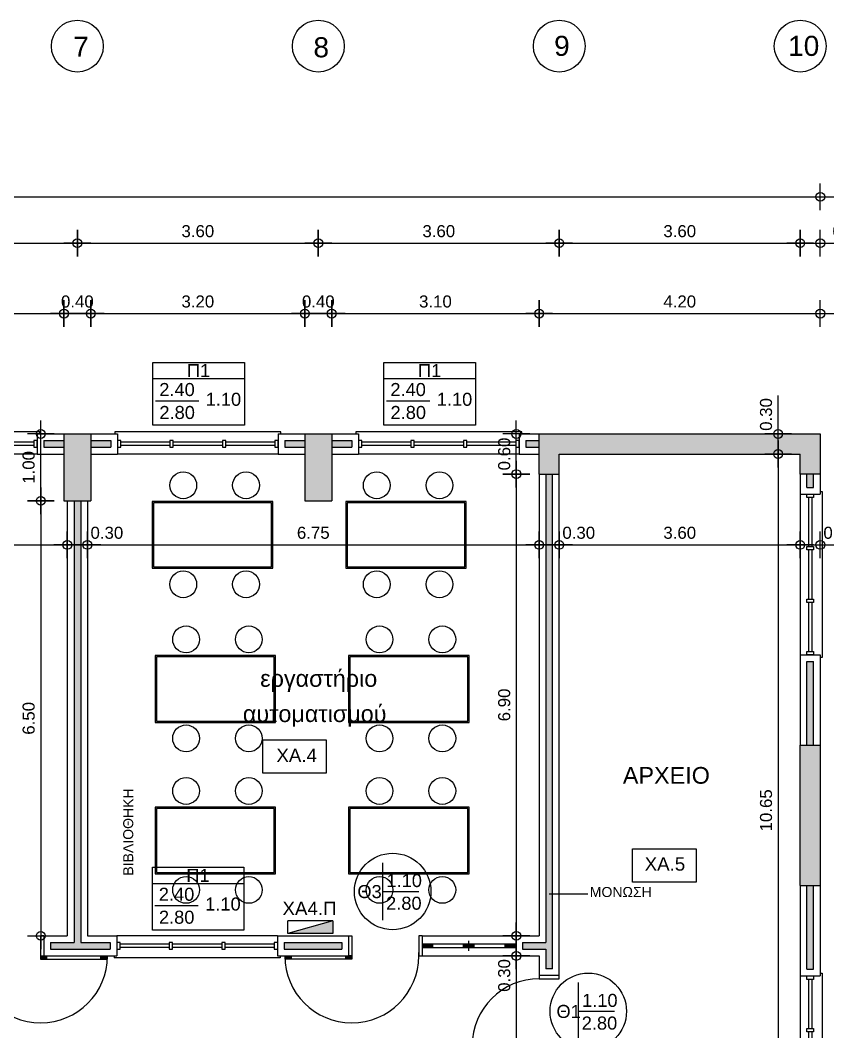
# Model space of a CAD drawing. Header units: metres. Extents: x -11 to 85, y -301 to 135.
# Drawn here: x 35.82 to 47.89, y -107.54 to -92.43 of the extents above; entities that cross this region are included whole.
import ezdxf

# ---------------------------------------------------------------- set-up
doc = ezdxf.new("R2010")
doc.units = ezdxf.units.M
doc.header["$LTSCALE"] = 0.036
doc.header["$PDMODE"] = 2
for name, color, linetype in [('arxitek aorofos', 252, 'Continuous'), ('DIMBLK', 252, 'Continuous'), ('electext', 20, 'Continuous'), ('HLEK-SYMBOL', 3, 'Continuous'), ('HLEK_FL001_SYMBOLS', 230, 'Continuous'), ('Parathira', 252, 'Continuous')]:
    doc.layers.add(name, color=color, linetype=linetype)
doc.styles.add('COMU-N', font='arial.ttf')
doc.styles.get("Standard").update_dxf_attribs({"font": 'arial.ttf'})
doc.styles.add('W4MS2', font='W4MS2.shx')
doc.dimstyles.new('CADWDOT', dxfattribs={"dimscale": 0.1, "dimtxt": 1.8, "dimasz": 0.08, "dimexe": 2, "dimexo": 0, "dimgap": 0.09, "dimtad": 0, "dimrnd": 0.001, "dimzin": 0, "dimdsep": 46, "dimtxsty": 'Standard', "dimblk1": 'ARTDIM', "dimblk2": 'ARTDIM', "dimsah": 1, "dimcen": 0.09, "dimdle": 0.05, "dimse1": 1, "dimse2": 1, "dimadec": 0, "dimazin": 0, "dimtfac": 1, "dimtmove": 0, "dimatfit": 3, "dimldrblk": 'ARTDIM', "dimfxl": 2, "dimtvp": 0.9999, "dimtolj": 1, "dimtzin": 0, "dimarcsym": 0})

# ---------------------------------------------------------------- blocks, each defined once
blk = doc.blocks.new('A$C52D13D70')
at = {"layer": 'Parathira'}
for p, q in [((-0.33, 0.04), (-0.33, -2.44)), ((-0.3, 0.04), (-0.33, 0.04)), ((-0.1, 0), (-0.2, 0)), ((-0.2, 0), (-0.2, -0.05)), ((-0.1, -0.05), (-0.1, 0)), ((0, 0), (0, -2.4)), ((-0.2, -0.05), (-0.1, -0.05)), ((-0.175, -0.05), (-0.175, -0.783)), ((-0.125, -0.05), (-0.125, -0.783)), ((-0.1, -0.783), (-0.2, -0.783)), ((-0.2, -0.783), (-0.2, -0.833)), ((-0.2, -0.833), (-0.1, -0.833)), ((-0.175, -0.833), (-0.175, -1.567)), ((-0.125, -0.833), (-0.125, -1.567)), ((-0.1, -0.833), (-0.1, -0.783)), ((-0.1, -1.567), (-0.2, -1.567)), ((-0.2, -1.567), (-0.2, -1.617)), ((-0.2, -1.617), (-0.1, -1.617)), ((-0.175, -1.617), (-0.175, -2.35)), ((-0.125, -1.617), (-0.125, -2.35)), ((-0.1, -1.617), (-0.1, -1.567)), ((-0.1, -2.35), (-0.2, -2.35)), ((-0.2, -2.35), (-0.2, -2.4)), ((-0.2, -2.4), (-0.1, -2.4)), ((-0.1, -2.4), (-0.1, -2.35)), ((-0.33, -2.44), (-0.3, -2.44))]:
    blk.add_line(p, q, dxfattribs=at)
blk = doc.blocks.new('A$C14EC32DB')
for p, q in [((0.3, 2.44), (0.33, 2.44)), ((0.33, 2.44), (0.33, -0.04)), ((0, 2.4), (0, 0)), ((0.1, 2.4), (0.1, 2.35)), ((0.1, 2.35), (0.2, 2.35)), ((0.125, 2.35), (0.125, 1.617)), ((0.175, 2.35), (0.175, 1.617)), ((0.2, 2.35), (0.2, 2.4)), ((0.1, 1.617), (0.1, 1.567)), ((0.2, 1.617), (0.1, 1.617)), ((0.1, 1.567), (0.2, 1.567)), ((0.125, 1.567), (0.125, 0.833)), ((0.175, 1.567), (0.175, 0.833)), ((0.2, 1.567), (0.2, 1.617)), ((0.1, 0.833), (0.1, 0.783)), ((0.2, 0.833), (0.1, 0.833)), ((0.1, 0.783), (0.2, 0.783)), ((0.125, 0.783), (0.125, 0.05)), ((0.175, 0.783), (0.175, 0.05)), ((0.2, 0.783), (0.2, 0.833)), ((0.1, 0.05), (0.1, 0)), ((0.2, 0.05), (0.1, 0.05)), ((0.2, 0), (0.2, 0.05)), ((0.3, -0.04), (0.33, -0.04))]:
    blk.add_line(p, q)
blk = doc.blocks.new('ARTDIM')
at = {"layer": 'DIMBLK'}
for p, q in [((0, -24.9975), (0, 24.9975)), ((-24.9975, 0), (24.9975, 0))]:
    blk.add_line(p, q, dxfattribs=at)
blk.add_circle((0, 0), 8.25, dxfattribs=at)
blk = doc.blocks.new('*D981')
at = {"layer": 'arxitek aorofos', "color": 0, "lineweight": -2}
blk.add_line((33.082, -95.757), (36.666, -95.757), dxfattribs=at)
at = {"layer": 'Defpoints', "color": 0, "transparency": 16777216}
for p in [(33.074, -92.48), (36.674, -92.48), (36.674, -95.757)]:
    blk.add_point(p, dxfattribs=at)
at = {"layer": 'arxitek aorofos', "color": 0, "lineweight": -2, "xscale": 0.008, "yscale": 0.008, "zscale": 0.008, "rotation": 180}
blk.add_blockref('ARTDIM', (33.074, -95.757), dxfattribs=at)
at = {"layer": 'arxitek aorofos', "color": 0, "lineweight": -2, "xscale": 0.008, "yscale": 0.008, "zscale": 0.008}
blk.add_blockref('ARTDIM', (36.674, -95.757), dxfattribs=at)
at = {"layer": 'arxitek aorofos', "color": 0, "insert": (34.874, -95.578), "char_height": 0.18, "attachment_point": 5}
blk.add_mtext('\\A1;3.60', dxfattribs=at)
blk = doc.blocks.new('*D982')
at = {"layer": 'arxitek aorofos', "color": 0, "lineweight": -2}
blk.add_line((36.682, -95.757), (40.266, -95.757), dxfattribs=at)
at = {"layer": 'Defpoints', "color": 0, "transparency": 16777216}
for p in [(36.674, -92.48), (40.274, -92.48), (40.274, -95.757)]:
    blk.add_point(p, dxfattribs=at)
at = {"layer": 'arxitek aorofos', "color": 0, "lineweight": -2, "xscale": 0.008, "yscale": 0.008, "zscale": 0.008, "rotation": 180}
blk.add_blockref('ARTDIM', (36.674, -95.757), dxfattribs=at)
at = {"layer": 'arxitek aorofos', "color": 0, "lineweight": -2, "xscale": 0.008, "yscale": 0.008, "zscale": 0.008}
blk.add_blockref('ARTDIM', (40.274, -95.757), dxfattribs=at)
at = {"layer": 'arxitek aorofos', "color": 0, "insert": (38.474, -95.578), "char_height": 0.18, "attachment_point": 5}
blk.add_mtext('\\A1;3.60', dxfattribs=at)
blk = doc.blocks.new('*D983')
at = {"layer": 'arxitek aorofos', "color": 0, "lineweight": -2}
blk.add_line((40.282, -95.757), (43.866, -95.757), dxfattribs=at)
at = {"layer": 'Defpoints', "color": 0, "transparency": 16777216}
for p in [(40.274, -92.48), (43.874, -92.48), (43.874, -95.757)]:
    blk.add_point(p, dxfattribs=at)
at = {"layer": 'arxitek aorofos', "color": 0, "lineweight": -2, "xscale": 0.008, "yscale": 0.008, "zscale": 0.008, "rotation": 180}
blk.add_blockref('ARTDIM', (40.274, -95.757), dxfattribs=at)
at = {"layer": 'arxitek aorofos', "color": 0, "lineweight": -2, "xscale": 0.008, "yscale": 0.008, "zscale": 0.008}
blk.add_blockref('ARTDIM', (43.874, -95.757), dxfattribs=at)
at = {"layer": 'arxitek aorofos', "color": 0, "insert": (42.074, -95.578), "char_height": 0.18, "attachment_point": 5}
blk.add_mtext('\\A1;3.60', dxfattribs=at)
blk = doc.blocks.new('*D984')
at = {"layer": 'arxitek aorofos', "color": 0, "lineweight": -2}
blk.add_line((43.882, -95.757), (47.466, -95.757), dxfattribs=at)
at = {"layer": 'Defpoints', "color": 0, "transparency": 16777216}
for p in [(43.874, -92.48), (47.474, -92.48), (47.474, -95.757)]:
    blk.add_point(p, dxfattribs=at)
at = {"layer": 'arxitek aorofos', "color": 0, "lineweight": -2, "xscale": 0.008, "yscale": 0.008, "zscale": 0.008, "rotation": 180}
blk.add_blockref('ARTDIM', (43.874, -95.757), dxfattribs=at)
at = {"layer": 'arxitek aorofos', "color": 0, "lineweight": -2, "xscale": 0.008, "yscale": 0.008, "zscale": 0.008}
blk.add_blockref('ARTDIM', (47.474, -95.757), dxfattribs=at)
at = {"layer": 'arxitek aorofos', "color": 0, "insert": (45.674, -95.578), "char_height": 0.18, "attachment_point": 5}
blk.add_mtext('\\A1;3.60', dxfattribs=at)
blk = doc.blocks.new('*D985')
at = {"layer": 'arxitek aorofos', "color": 0, "lineweight": -2}
for p, q in [((47.482, -95.757), (47.766, -95.757)), ((47.774, -95.757), (48.484, -95.757))]:
    blk.add_line(p, q, dxfattribs=at)
at = {"layer": 'Defpoints', "color": 0, "transparency": 16777216}
for p in [(47.474, -92.48), (47.774, -95.757), (47.774, -97.888)]:
    blk.add_point(p, dxfattribs=at)
at = {"layer": 'arxitek aorofos', "color": 0, "lineweight": -2, "xscale": 0.008, "yscale": 0.008, "zscale": 0.008, "rotation": 180}
blk.add_blockref('ARTDIM', (47.474, -95.757), dxfattribs=at)
at = {"layer": 'arxitek aorofos', "color": 0, "lineweight": -2, "xscale": 0.008, "yscale": 0.008, "zscale": 0.008}
blk.add_blockref('ARTDIM', (47.774, -95.757), dxfattribs=at)
at = {"layer": 'arxitek aorofos', "color": 0, "insert": (48.201, -95.578), "char_height": 0.18, "attachment_point": 5}
blk.add_mtext('\\A1;0.30', dxfattribs=at)
blk = doc.blocks.new('*D987')
at = {"layer": 'arxitek aorofos', "color": 0, "lineweight": -2}
blk.add_line((14.782, -95.064), (47.766, -95.064), dxfattribs=at)
at = {"layer": 'Defpoints', "color": 0, "transparency": 16777216}
for p in [(47.774, -95.064), (14.774, -96.246), (47.774, -96.246)]:
    blk.add_point(p, dxfattribs=at)
at = {"layer": 'arxitek aorofos', "color": 0, "lineweight": -2, "xscale": 0.008, "yscale": 0.008, "zscale": 0.008, "rotation": 180}
blk.add_blockref('ARTDIM', (14.774, -95.064), dxfattribs=at)
at = {"layer": 'arxitek aorofos', "color": 0, "lineweight": -2, "xscale": 0.008, "yscale": 0.008, "zscale": 0.008}
blk.add_blockref('ARTDIM', (47.774, -95.064), dxfattribs=at)
at = {"layer": 'arxitek aorofos', "color": 0, "insert": (31.274, -94.884), "char_height": 0.18, "attachment_point": 5}
blk.add_mtext('\\A1;33.00', dxfattribs=at)
blk = doc.blocks.new('*D997')
at = {"layer": 'arxitek aorofos', "color": 0, "lineweight": -2}
blk.add_line((33.282, -96.809), (36.466, -96.809), dxfattribs=at)
at = {"layer": 'Defpoints', "color": 0, "transparency": 16777216}
for p in [(36.474, -96.809), (33.274, -97.888), (36.474, -97.888)]:
    blk.add_point(p, dxfattribs=at)
at = {"layer": 'arxitek aorofos', "color": 0, "lineweight": -2, "xscale": 0.008, "yscale": 0.008, "zscale": 0.008, "rotation": 180}
blk.add_blockref('ARTDIM', (33.274, -96.809), dxfattribs=at)
at = {"layer": 'arxitek aorofos', "color": 0, "lineweight": -2, "xscale": 0.008, "yscale": 0.008, "zscale": 0.008}
blk.add_blockref('ARTDIM', (36.474, -96.809), dxfattribs=at)
at = {"layer": 'arxitek aorofos', "color": 0, "insert": (34.874, -96.629), "char_height": 0.18, "attachment_point": 5}
blk.add_mtext('\\A1;3.20', dxfattribs=at)
blk = doc.blocks.new('*D998')
at = {"layer": 'arxitek aorofos', "color": 0, "lineweight": -2}
blk.add_line((36.482, -96.809), (36.866, -96.809), dxfattribs=at)
at = {"layer": 'Defpoints', "color": 0, "transparency": 16777216}
for p in [(36.874, -96.809), (36.474, -97.888), (36.874, -97.888)]:
    blk.add_point(p, dxfattribs=at)
at = {"layer": 'arxitek aorofos', "color": 0, "lineweight": -2, "xscale": 0.008, "yscale": 0.008, "zscale": 0.008, "rotation": 180}
blk.add_blockref('ARTDIM', (36.474, -96.809), dxfattribs=at)
at = {"layer": 'arxitek aorofos', "color": 0, "lineweight": -2, "xscale": 0.008, "yscale": 0.008, "zscale": 0.008}
blk.add_blockref('ARTDIM', (36.874, -96.809), dxfattribs=at)
at = {"layer": 'arxitek aorofos', "color": 0, "insert": (36.674, -96.629), "char_height": 0.18, "attachment_point": 5}
blk.add_mtext('\\A1;0.40', dxfattribs=at)
blk = doc.blocks.new('*D999')
at = {"layer": 'arxitek aorofos', "color": 0, "lineweight": -2}
blk.add_line((36.882, -96.809), (40.066, -96.809), dxfattribs=at)
at = {"layer": 'Defpoints', "color": 0, "transparency": 16777216}
for p in [(40.074, -96.809), (36.874, -97.888), (40.074, -97.888)]:
    blk.add_point(p, dxfattribs=at)
at = {"layer": 'arxitek aorofos', "color": 0, "lineweight": -2, "xscale": 0.008, "yscale": 0.008, "zscale": 0.008, "rotation": 180}
blk.add_blockref('ARTDIM', (36.874, -96.809), dxfattribs=at)
at = {"layer": 'arxitek aorofos', "color": 0, "lineweight": -2, "xscale": 0.008, "yscale": 0.008, "zscale": 0.008}
blk.add_blockref('ARTDIM', (40.074, -96.809), dxfattribs=at)
at = {"layer": 'arxitek aorofos', "color": 0, "insert": (38.474, -96.629), "char_height": 0.18, "attachment_point": 5}
blk.add_mtext('\\A1;3.20', dxfattribs=at)
blk = doc.blocks.new('*D1000')
at = {"layer": 'arxitek aorofos', "color": 0, "lineweight": -2}
blk.add_line((40.082, -96.809), (40.466, -96.809), dxfattribs=at)
at = {"layer": 'Defpoints', "color": 0, "transparency": 16777216}
for p in [(40.474, -96.809), (40.074, -97.888), (40.474, -97.888)]:
    blk.add_point(p, dxfattribs=at)
at = {"layer": 'arxitek aorofos', "color": 0, "lineweight": -2, "xscale": 0.008, "yscale": 0.008, "zscale": 0.008, "rotation": 180}
blk.add_blockref('ARTDIM', (40.074, -96.809), dxfattribs=at)
at = {"layer": 'arxitek aorofos', "color": 0, "lineweight": -2, "xscale": 0.008, "yscale": 0.008, "zscale": 0.008}
blk.add_blockref('ARTDIM', (40.474, -96.809), dxfattribs=at)
at = {"layer": 'arxitek aorofos', "color": 0, "insert": (40.274, -96.629), "char_height": 0.18, "attachment_point": 5}
blk.add_mtext('\\A1;0.40', dxfattribs=at)
blk = doc.blocks.new('*D1001')
at = {"layer": 'arxitek aorofos', "color": 0, "lineweight": -2}
blk.add_line((40.482, -96.809), (43.566, -96.809), dxfattribs=at)
at = {"layer": 'Defpoints', "color": 0, "transparency": 16777216}
for p in [(43.574, -96.809), (40.474, -97.888), (43.574, -97.888)]:
    blk.add_point(p, dxfattribs=at)
at = {"layer": 'arxitek aorofos', "color": 0, "lineweight": -2, "xscale": 0.008, "yscale": 0.008, "zscale": 0.008, "rotation": 180}
blk.add_blockref('ARTDIM', (40.474, -96.809), dxfattribs=at)
at = {"layer": 'arxitek aorofos', "color": 0, "lineweight": -2, "xscale": 0.008, "yscale": 0.008, "zscale": 0.008}
blk.add_blockref('ARTDIM', (43.574, -96.809), dxfattribs=at)
at = {"layer": 'arxitek aorofos', "color": 0, "insert": (42.024, -96.629), "char_height": 0.18, "attachment_point": 5}
blk.add_mtext('\\A1;3.10', dxfattribs=at)
blk = doc.blocks.new('*D1002')
at = {"layer": 'arxitek aorofos', "color": 0, "lineweight": -2}
blk.add_line((43.582, -96.809), (47.766, -96.809), dxfattribs=at)
at = {"layer": 'Defpoints', "color": 0, "transparency": 16777216}
for p in [(47.774, -96.809), (43.574, -97.888), (47.774, -97.888)]:
    blk.add_point(p, dxfattribs=at)
at = {"layer": 'arxitek aorofos', "color": 0, "lineweight": -2, "xscale": 0.008, "yscale": 0.008, "zscale": 0.008, "rotation": 180}
blk.add_blockref('ARTDIM', (43.574, -96.809), dxfattribs=at)
at = {"layer": 'arxitek aorofos', "color": 0, "lineweight": -2, "xscale": 0.008, "yscale": 0.008, "zscale": 0.008}
blk.add_blockref('ARTDIM', (47.774, -96.809), dxfattribs=at)
at = {"layer": 'arxitek aorofos', "color": 0, "insert": (45.674, -96.629), "char_height": 0.18, "attachment_point": 5}
blk.add_mtext('\\A1;4.20', dxfattribs=at)
blk = doc.blocks.new('*D1091')
at = {"layer": 'arxitek aorofos', "color": 0, "lineweight": -2}
blk.add_line((29.632, -100.265), (36.516, -100.265), dxfattribs=at)
at = {"layer": 'Defpoints', "color": 0, "transparency": 16777216}
for p in [(29.624, -99.607), (36.524, -99.607), (36.524, -100.265)]:
    blk.add_point(p, dxfattribs=at)
at = {"layer": 'arxitek aorofos', "color": 0, "lineweight": -2, "xscale": 0.008, "yscale": 0.008, "zscale": 0.008, "rotation": 180}
blk.add_blockref('ARTDIM', (29.624, -100.265), dxfattribs=at)
at = {"layer": 'arxitek aorofos', "color": 0, "lineweight": -2, "xscale": 0.008, "yscale": 0.008, "zscale": 0.008}
blk.add_blockref('ARTDIM', (36.524, -100.265), dxfattribs=at)
at = {"layer": 'arxitek aorofos', "color": 0, "insert": (33.074, -100.085), "char_height": 0.18, "attachment_point": 5}
blk.add_mtext('\\A1;6.90', dxfattribs=at)
blk = doc.blocks.new('*D1092')
at = {"layer": 'arxitek aorofos', "color": 0, "lineweight": -2}
for p, q in [((36.532, -100.265), (36.816, -100.265)), ((36.824, -100.265), (37.398, -100.265))]:
    blk.add_line(p, q, dxfattribs=at)
at = {"layer": 'Defpoints', "color": 0, "transparency": 16777216}
for p in [(36.524, -99.607), (36.824, -99.607), (36.824, -100.265)]:
    blk.add_point(p, dxfattribs=at)
at = {"layer": 'arxitek aorofos', "color": 0, "lineweight": -2, "xscale": 0.008, "yscale": 0.008, "zscale": 0.008, "rotation": 180}
blk.add_blockref('ARTDIM', (36.524, -100.265), dxfattribs=at)
at = {"layer": 'arxitek aorofos', "color": 0, "lineweight": -2, "xscale": 0.008, "yscale": 0.008, "zscale": 0.008}
blk.add_blockref('ARTDIM', (36.824, -100.265), dxfattribs=at)
at = {"layer": 'arxitek aorofos', "color": 0, "insert": (37.115, -100.085), "char_height": 0.18, "attachment_point": 5}
blk.add_mtext('\\A1;0.30', dxfattribs=at)
blk = doc.blocks.new('*D1093')
at = {"layer": 'arxitek aorofos', "color": 0, "lineweight": -2}
blk.add_line((36.832, -100.265), (43.566, -100.265), dxfattribs=at)
at = {"layer": 'Defpoints', "color": 0, "transparency": 16777216}
for p in [(36.824, -99.607), (43.574, -99.607), (43.574, -100.265)]:
    blk.add_point(p, dxfattribs=at)
at = {"layer": 'arxitek aorofos', "color": 0, "lineweight": -2, "xscale": 0.008, "yscale": 0.008, "zscale": 0.008, "rotation": 180}
blk.add_blockref('ARTDIM', (36.824, -100.265), dxfattribs=at)
at = {"layer": 'arxitek aorofos', "color": 0, "lineweight": -2, "xscale": 0.008, "yscale": 0.008, "zscale": 0.008}
blk.add_blockref('ARTDIM', (43.574, -100.265), dxfattribs=at)
at = {"layer": 'arxitek aorofos', "color": 0, "insert": (40.199, -100.085), "char_height": 0.18, "attachment_point": 5}
blk.add_mtext('\\A1;6.75', dxfattribs=at)
blk = doc.blocks.new('*D1094')
at = {"layer": 'arxitek aorofos', "color": 0, "lineweight": -2}
for p, q in [((43.582, -100.265), (43.866, -100.265)), ((43.874, -100.265), (44.448, -100.265))]:
    blk.add_line(p, q, dxfattribs=at)
at = {"layer": 'Defpoints', "color": 0, "transparency": 16777216}
for p in [(43.574, -99.207), (43.874, -99.207), (43.874, -100.265)]:
    blk.add_point(p, dxfattribs=at)
at = {"layer": 'arxitek aorofos', "color": 0, "lineweight": -2, "xscale": 0.008, "yscale": 0.008, "zscale": 0.008, "rotation": 180}
blk.add_blockref('ARTDIM', (43.574, -100.265), dxfattribs=at)
at = {"layer": 'arxitek aorofos', "color": 0, "lineweight": -2, "xscale": 0.008, "yscale": 0.008, "zscale": 0.008}
blk.add_blockref('ARTDIM', (43.874, -100.265), dxfattribs=at)
at = {"layer": 'arxitek aorofos', "color": 0, "insert": (44.165, -100.085), "char_height": 0.18, "attachment_point": 5}
blk.add_mtext('\\A1;0.30', dxfattribs=at)
blk = doc.blocks.new('*D1095')
at = {"layer": 'arxitek aorofos', "color": 0, "lineweight": -2}
blk.add_line((43.882, -100.265), (47.466, -100.265), dxfattribs=at)
at = {"layer": 'Defpoints', "color": 0, "transparency": 16777216}
for p in [(43.874, -99.207), (47.474, -99.357), (47.474, -100.265)]:
    blk.add_point(p, dxfattribs=at)
at = {"layer": 'arxitek aorofos', "color": 0, "lineweight": -2, "xscale": 0.008, "yscale": 0.008, "zscale": 0.008, "rotation": 180}
blk.add_blockref('ARTDIM', (43.874, -100.265), dxfattribs=at)
at = {"layer": 'arxitek aorofos', "color": 0, "lineweight": -2, "xscale": 0.008, "yscale": 0.008, "zscale": 0.008}
blk.add_blockref('ARTDIM', (47.474, -100.265), dxfattribs=at)
at = {"layer": 'arxitek aorofos', "color": 0, "insert": (45.674, -100.085), "char_height": 0.18, "attachment_point": 5}
blk.add_mtext('\\A1;3.60', dxfattribs=at)
blk = doc.blocks.new('*D1096')
at = {"layer": 'arxitek aorofos', "color": 0, "lineweight": -2}
for p, q in [((47.482, -100.265), (47.766, -100.265)), ((47.774, -100.265), (48.348, -100.265))]:
    blk.add_line(p, q, dxfattribs=at)
at = {"layer": 'Defpoints', "color": 0, "transparency": 16777216}
for p in [(47.474, -99.507), (47.774, -99.507), (47.774, -100.265)]:
    blk.add_point(p, dxfattribs=at)
at = {"layer": 'arxitek aorofos', "color": 0, "lineweight": -2, "xscale": 0.008, "yscale": 0.008, "zscale": 0.008, "rotation": 180}
blk.add_blockref('ARTDIM', (47.474, -100.265), dxfattribs=at)
at = {"layer": 'arxitek aorofos', "color": 0, "lineweight": -2, "xscale": 0.008, "yscale": 0.008, "zscale": 0.008}
blk.add_blockref('ARTDIM', (47.774, -100.265), dxfattribs=at)
at = {"layer": 'arxitek aorofos', "color": 0, "insert": (48.065, -100.085), "char_height": 0.18, "attachment_point": 5}
blk.add_mtext('\\A1;0.30', dxfattribs=at)
blk = doc.blocks.new('*D1121')
at = {"layer": 'arxitek aorofos', "color": 0, "lineweight": -2}
blk.add_line((36.127, -99.599), (36.127, -98.615), dxfattribs=at)
at = {"layer": 'Defpoints', "color": 0, "transparency": 16777216}
for p in [(36.127, -98.607), (36.474, -98.607), (36.474, -99.607)]:
    blk.add_point(p, dxfattribs=at)
at = {"layer": 'arxitek aorofos', "color": 0, "lineweight": -2, "xscale": 0.008, "yscale": 0.008, "zscale": 0.008}
for p, rotation in [((36.127, -98.607), 90), ((36.127, -99.607), 270)]:
    blk.add_blockref('ARTDIM', p, dxfattribs=dict(at, rotation=rotation))
at = {"layer": 'arxitek aorofos', "color": 0, "insert": (35.947, -99.107), "char_height": 0.18, "attachment_point": 5, "rotation": 90}
blk.add_mtext('\\A1;1.00', dxfattribs=at)
blk = doc.blocks.new('*D1122')
at = {"layer": 'arxitek aorofos', "color": 0, "lineweight": -2}
blk.add_line((36.127, -99.615), (36.127, -106.099), dxfattribs=at)
at = {"layer": 'Defpoints', "color": 0, "transparency": 16777216}
for p in [(36.474, -99.607), (36.127, -106.107), (36.474, -106.107)]:
    blk.add_point(p, dxfattribs=at)
at = {"layer": 'arxitek aorofos', "color": 0, "lineweight": -2, "xscale": 0.008, "yscale": 0.008, "zscale": 0.008}
for p, rotation in [((36.127, -99.607), 90), ((36.127, -106.107), 270)]:
    blk.add_blockref('ARTDIM', p, dxfattribs=dict(at, rotation=rotation))
at = {"layer": 'arxitek aorofos', "color": 0, "insert": (35.947, -102.857), "char_height": 0.18, "attachment_point": 5, "rotation": 90}
blk.add_mtext('\\A1;6.50', dxfattribs=at)
blk = doc.blocks.new('*D1123')
at = {"layer": 'arxitek aorofos', "color": 0, "lineweight": -2}
blk.add_line((43.232, -99.199), (43.232, -98.615), dxfattribs=at)
at = {"layer": 'Defpoints', "color": 0, "transparency": 16777216}
for p in [(43.232, -98.607), (43.574, -98.607), (43.574, -99.207)]:
    blk.add_point(p, dxfattribs=at)
at = {"layer": 'arxitek aorofos', "color": 0, "lineweight": -2, "xscale": 0.008, "yscale": 0.008, "zscale": 0.008}
for p, rotation in [((43.232, -98.607), 90), ((43.232, -99.207), 270)]:
    blk.add_blockref('ARTDIM', p, dxfattribs=dict(at, rotation=rotation))
at = {"layer": 'arxitek aorofos', "color": 0, "insert": (43.052, -98.907), "char_height": 0.18, "attachment_point": 5, "rotation": 90}
blk.add_mtext('\\A1;0.60', dxfattribs=at)
blk = doc.blocks.new('*D1124')
at = {"layer": 'arxitek aorofos', "color": 0, "lineweight": -2}
blk.add_line((43.232, -99.215), (43.232, -106.099), dxfattribs=at)
at = {"layer": 'Defpoints', "color": 0, "transparency": 16777216}
for p in [(43.574, -99.207), (43.232, -106.107), (43.574, -106.107)]:
    blk.add_point(p, dxfattribs=at)
at = {"layer": 'arxitek aorofos', "color": 0, "lineweight": -2, "xscale": 0.008, "yscale": 0.008, "zscale": 0.008}
for p, rotation in [((43.232, -99.207), 90), ((43.232, -106.107), 270)]:
    blk.add_blockref('ARTDIM', p, dxfattribs=dict(at, rotation=rotation))
at = {"layer": 'arxitek aorofos', "color": 0, "insert": (43.052, -102.657), "char_height": 0.18, "attachment_point": 5, "rotation": 90}
blk.add_mtext('\\A1;6.90', dxfattribs=at)
blk = doc.blocks.new('*D1125')
at = {"layer": 'arxitek aorofos', "color": 0, "lineweight": -2}
for p, q in [((43.232, -106.115), (43.232, -106.399)), ((43.232, -106.407), (43.232, -106.982))]:
    blk.add_line(p, q, dxfattribs=at)
at = {"layer": 'Defpoints', "color": 0, "transparency": 16777216}
for p in [(43.574, -106.107), (43.232, -106.407), (43.574, -106.407)]:
    blk.add_point(p, dxfattribs=at)
at = {"layer": 'arxitek aorofos', "color": 0, "lineweight": -2, "xscale": 0.008, "yscale": 0.008, "zscale": 0.008}
for p, rotation in [((43.232, -106.107), 90), ((43.232, -106.407), 270)]:
    blk.add_blockref('ARTDIM', p, dxfattribs=dict(at, rotation=rotation))
at = {"layer": 'arxitek aorofos', "color": 0, "insert": (43.052, -106.699), "char_height": 0.18, "attachment_point": 5, "rotation": 90}
blk.add_mtext('\\A1;0.30', dxfattribs=at)
blk = doc.blocks.new('*D1126')
at = {"layer": 'arxitek aorofos', "color": 0, "lineweight": -2}
blk.add_line((43.232, -106.415), (43.232, -109.549), dxfattribs=at)
at = {"layer": 'Defpoints', "color": 0, "transparency": 16777216}
for p in [(43.574, -106.407), (43.232, -109.557), (43.574, -109.557)]:
    blk.add_point(p, dxfattribs=at)
at = {"layer": 'arxitek aorofos', "color": 0, "lineweight": -2, "xscale": 0.008, "yscale": 0.008, "zscale": 0.008}
for p, rotation in [((43.232, -106.407), 90), ((43.232, -109.557), 270)]:
    blk.add_blockref('ARTDIM', p, dxfattribs=dict(at, rotation=rotation))
at = {"layer": 'arxitek aorofos', "color": 0, "insert": (43.052, -107.982), "char_height": 0.18, "attachment_point": 5, "rotation": 90}
blk.add_mtext('\\A1;3.15', dxfattribs=at)
blk = doc.blocks.new('*D1140')
at = {"layer": 'arxitek aorofos', "color": 0, "lineweight": -2}
for p, q in [((47.144, -98.607), (47.144, -98.033)), ((47.144, -98.899), (47.144, -98.615))]:
    blk.add_line(p, q, dxfattribs=at)
at = {"layer": 'Defpoints', "color": 0, "transparency": 16777216}
for p in [(47.144, -98.607), (48.2, -98.607), (48.2, -98.907)]:
    blk.add_point(p, dxfattribs=at)
at = {"layer": 'arxitek aorofos', "color": 0, "lineweight": -2, "xscale": 0.008, "yscale": 0.008, "zscale": 0.008}
for p, rotation in [((47.144, -98.607), 90), ((47.144, -98.907), 270)]:
    blk.add_blockref('ARTDIM', p, dxfattribs=dict(at, rotation=rotation))
at = {"layer": 'arxitek aorofos', "color": 0, "insert": (46.964, -98.316), "char_height": 0.18, "attachment_point": 5, "rotation": 90}
blk.add_mtext('\\A1;0.30', dxfattribs=at)
blk = doc.blocks.new('*D1141')
at = {"layer": 'arxitek aorofos', "color": 0, "lineweight": -2}
blk.add_line((47.144, -98.915), (47.144, -109.549), dxfattribs=at)
at = {"layer": 'Defpoints', "color": 0, "transparency": 16777216}
for p in [(46.4, -98.907), (46.4, -109.557), (47.144, -109.557)]:
    blk.add_point(p, dxfattribs=at)
at = {"layer": 'arxitek aorofos', "color": 0, "lineweight": -2, "xscale": 0.008, "yscale": 0.008, "zscale": 0.008}
for p, rotation in [((47.144, -98.907), 90), ((47.144, -109.557), 270)]:
    blk.add_blockref('ARTDIM', p, dxfattribs=dict(at, rotation=rotation))
at = {"layer": 'arxitek aorofos', "color": 0, "insert": (46.964, -104.232), "char_height": 0.18, "attachment_point": 5, "rotation": 90}
blk.add_mtext('\\A1;10.65', dxfattribs=at)
blk = doc.blocks.new('thranio erga 2')
at = {"layer": 'arxitek aorofos'}
for p, q in [((-8.962, 41.375), (-8.962, 40.375)), ((-7.162, 41.375), (-8.962, 41.375)), ((-8.942, 41.355), (-8.942, 40.395)), ((-7.182, 41.355), (-8.942, 41.355)), ((-7.182, 40.395), (-7.182, 41.355)), ((-7.162, 40.375), (-7.162, 41.375)), ((-8.962, 40.375), (-7.162, 40.375)), ((-8.942, 40.395), (-7.182, 40.395))]:
    blk.add_line(p, q, dxfattribs=at)
for centre in [(-8.5, 41.615), (-7.562, 41.615), (-8.5, 40.136), (-7.562, 40.136)]:
    blk.add_circle(centre, 0.2, dxfattribs=at)
blk = doc.blocks.new('gJ6_a28')
at = {"layer": 'HLEK-SYMBOL', "color": 0, "linetype": 'Continuous'}
for p, q in [((-0.67, 0), (-0.67, 0.19)), ((-0.67, 0.19), (0, 0.19)), ((-0.67, 0), (0, 0.19)), ((0, 0.19), (0, 0)), ((-0.67, 0), (0, 0))]:
    blk.add_line(p, q, dxfattribs=at)
at = {"layer": 'HLEK-SYMBOL', "color": 0}
blk.add_solid([(-0.67, 0.19), (0, 0.19), (-0.67, 0)], dxfattribs=at)
at = {"layer": 'HLEK-SYMBOL', "color": 0, "style": 'W4MS2', "flags": 8}
blk.add_attdef('NODE_NUMBER', (0.018, 0.091), '', height=0.1, dxfattribs=at)
blk.add_attdef('NODE_NUMBER', (0.018, 0.091), '', height=0.1, dxfattribs=at)

msp = doc.modelspace()

# ---------------------------------------------------------------- hatches: boundary and pattern name
at = {"layer": 'arxitek aorofos'}
for points in [[(36.474, -99.607), (36.874, -99.607), (36.874, -98.607), (36.474, -98.607)], [(40.474, -98.607), (40.074, -98.607), (40.074, -99.607), (40.474, -99.607)], [(43.574, -98.607), (43.574, -99.207), (43.874, -99.207), (43.874, -98.907), (47.474, -98.907), (47.474, -99.207), (47.774, -99.207), (47.774, -98.607)], [(36.474, -98.807), (36.474, -98.707), (36.174, -98.707), (36.174, -98.807)], [(37.174, -98.707), (36.874, -98.707), (36.874, -98.807), (37.174, -98.807)], [(40.074, -98.807), (40.074, -98.707), (39.774, -98.707), (39.774, -98.807)], [(40.774, -98.707), (40.474, -98.707), (40.474, -98.807), (40.774, -98.807)], [(43.574, -98.707), (43.374, -98.707), (43.374, -98.807), (43.574, -98.807)], [(43.774, -99.207), (43.674, -99.207), (43.674, -106.207), (43.324, -106.207), (43.324, -106.307), (43.674, -106.307), (43.674, -106.598), (43.774, -106.598)], [(47.674, -99.207), (47.574, -99.207), (47.574, -99.407), (47.674, -99.407)], [(36.724, -99.607), (36.624, -99.607), (36.624, -106.207), (36.274, -106.207), (36.274, -106.307), (37.164, -106.307), (37.164, -106.207), (36.724, -106.207)], [(47.574, -103.257), (47.674, -103.257), (47.674, -102.007), (47.574, -102.007)], [(47.774, -103.257), (47.474, -103.257), (47.474, -105.357), (47.774, -105.357)], [(47.674, -105.357), (47.574, -105.357), (47.574, -106.607), (47.674, -106.607)], [(40.624, -106.307), (40.624, -106.207), (39.764, -106.207), (39.764, -106.307)]]:
    msp.add_hatch(color=256, dxfattribs=at).paths.add_polyline_path(points)

# ---------------------------------------------------------------- linework, layer by layer
for p, q in [((37.802, -98.477), (37.802, -97.54)), ((37.802, -97.54), (39.17, -97.54)), ((39.17, -97.54), (39.17, -98.477)), ((41.255, -98.477), (41.255, -97.54)), ((41.255, -97.54), (42.623, -97.54)), ((42.623, -97.54), (42.623, -98.477)), ((39.17, -97.786), (37.802, -97.786)), ((42.623, -97.786), (41.255, -97.786)), ((37.841, -98.111), (38.487, -98.111)), ((41.294, -98.111), (41.94, -98.111)), ((39.17, -98.477), (37.802, -98.477)), ((42.623, -98.477), (41.255, -98.477)), ((36.074, -98.607), (36.074, -98.907)), ((36.074, -98.607), (36.474, -98.607)), ((36.474, -98.607), (36.474, -99.607)), ((36.474, -98.607), (36.874, -98.607)), ((36.874, -98.607), (36.874, -99.607)), ((36.874, -98.607), (37.274, -98.607)), ((37.274, -98.607), (37.274, -98.907)), ((39.674, -98.607), (39.674, -98.907)), ((39.674, -98.607), (40.074, -98.607)), ((40.074, -98.607), (40.474, -98.607)), ((40.074, -98.607), (40.074, -99.607)), ((40.474, -98.607), (40.474, -99.607)), ((40.474, -98.607), (40.874, -98.607)), ((40.874, -98.607), (40.874, -98.907)), ((43.274, -98.607), (43.274, -98.907)), ((43.274, -98.607), (43.574, -98.607)), ((43.574, -98.607), (47.774, -98.607)), ((43.574, -99.207), (43.574, -98.607)), ((47.774, -98.607), (47.774, -99.207)), ((36.174, -98.707), (36.474, -98.707)), ((36.174, -98.707), (36.174, -98.807)), ((36.174, -98.807), (36.474, -98.807)), ((36.874, -98.707), (37.174, -98.707)), ((36.874, -98.807), (37.174, -98.807)), ((37.174, -98.707), (37.174, -98.807)), ((39.774, -98.707), (40.074, -98.707)), ((39.774, -98.707), (39.774, -98.807)), ((39.774, -98.807), (40.074, -98.807)), ((40.474, -98.707), (40.774, -98.707)), ((40.474, -98.807), (40.774, -98.807)), ((40.774, -98.707), (40.774, -98.807)), ((43.374, -98.707), (43.574, -98.707)), ((43.374, -98.707), (43.374, -98.807)), ((43.374, -98.807), (43.574, -98.807)), ((36.074, -98.907), (36.474, -98.907)), ((36.874, -98.907), (37.274, -98.907)), ((39.674, -98.907), (40.074, -98.907)), ((40.474, -98.907), (40.874, -98.907)), ((43.274, -98.907), (43.574, -98.907)), ((43.874, -98.907), (47.474, -98.907)), ((43.874, -99.207), (43.874, -98.907)), ((47.474, -99.207), (47.474, -98.907)), ((43.574, -99.207), (43.874, -99.207)), ((43.574, -99.207), (43.574, -106.107)), ((43.674, -99.207), (43.674, -106.207)), ((43.774, -106.598), (43.774, -99.207)), ((43.874, -106.698), (43.874, -99.207)), ((47.774, -99.207), (47.474, -99.207)), ((47.474, -99.207), (47.474, -99.507)), ((47.574, -99.407), (47.574, -99.207)), ((47.674, -99.407), (47.674, -99.207)), ((47.774, -99.207), (47.774, -99.507)), ((47.574, -99.407), (47.674, -99.407)), ((36.474, -99.607), (36.874, -99.607)), ((36.524, -99.607), (36.524, -106.107)), ((36.624, -99.607), (36.624, -106.207)), ((36.724, -99.607), (36.724, -106.207)), ((36.824, -99.607), (36.824, -106.107)), ((40.074, -99.607), (40.474, -99.607)), ((47.474, -99.507), (47.774, -99.507)), ((47.474, -101.907), (47.774, -101.907)), ((47.474, -101.907), (47.474, -103.257)), ((47.574, -103.257), (47.574, -102.007)), ((47.574, -102.007), (47.674, -102.007)), ((47.674, -103.257), (47.674, -102.007)), ((47.774, -101.907), (47.774, -103.257)), ((47.474, -105.357), (47.474, -103.257)), ((47.474, -103.257), (47.774, -103.257)), ((47.774, -103.257), (47.774, -105.357)), ((41.231, -105.015), (41.231, -105.873)), ((37.795, -106.02), (37.795, -105.082)), ((37.795, -105.082), (39.162, -105.082)), ((39.162, -105.082), (39.162, -106.02)), ((39.162, -105.328), (37.795, -105.328)), ((41.231, -105.444), (41.777, -105.444)), ((43.725, -105.481), (44.303, -105.481)), ((47.474, -105.357), (47.774, -105.357)), ((47.474, -105.357), (47.474, -106.707)), ((47.574, -106.607), (47.574, -105.357)), ((47.674, -106.607), (47.674, -105.357)), ((47.774, -105.357), (47.774, -106.707)), ((37.834, -105.654), (38.48, -105.654)), ((36.174, -106.107), (36.124, -106.107)), ((36.124, -106.107), (36.124, -106.407)), ((36.174, -106.107), (36.174, -106.407)), ((36.174, -106.107), (36.524, -106.107)), ((36.824, -106.107), (37.264, -106.107)), ((37.264, -106.107), (37.264, -106.407)), ((39.162, -106.02), (37.795, -106.02)), ((39.664, -106.107), (39.664, -106.407)), ((39.664, -106.107), (40.724, -106.107)), ((40.724, -106.107), (40.724, -106.407)), ((40.724, -106.107), (40.774, -106.107)), ((40.774, -106.107), (40.774, -106.407)), ((41.824, -106.107), (41.774, -106.107)), ((41.774, -106.107), (41.774, -106.407)), ((41.824, -106.107), (43.224, -106.107)), ((41.824, -106.107), (41.824, -106.407)), ((43.224, -106.107), (43.224, -106.407)), ((43.224, -106.107), (43.574, -106.107)), ((36.274, -106.207), (36.624, -106.207)), ((36.274, -106.207), (36.274, -106.307)), ((36.724, -106.207), (37.164, -106.207)), ((37.164, -106.207), (37.164, -106.307)), ((39.764, -106.207), (40.624, -106.207)), ((39.764, -106.207), (39.764, -106.307)), ((40.624, -106.207), (40.624, -106.307)), ((43.224, -106.232), (41.824, -106.232)), ((41.824, -106.242), (41.984, -106.242)), ((41.824, -106.252), (41.984, -106.252)), ((41.984, -106.282), (41.984, -106.232)), ((42.444, -106.282), (42.444, -106.232)), ((42.444, -106.242), (42.604, -106.242)), ((42.444, -106.252), (42.604, -106.252)), ((42.524, -106.332), (42.524, -106.182)), ((42.604, -106.282), (42.604, -106.232)), ((43.064, -106.282), (43.064, -106.232)), ((43.064, -106.242), (43.224, -106.242)), ((43.064, -106.252), (43.224, -106.252)), ((43.324, -106.207), (43.674, -106.207)), ((43.324, -106.207), (43.324, -106.307)), ((36.124, -106.407), (36.174, -106.407)), ((36.124, -106.407), (36.124, -106.457)), ((36.174, -106.407), (37.264, -106.407)), ((36.274, -106.307), (37.164, -106.307)), ((37.024, -106.457), (37.024, -106.407)), ((39.664, -106.407), (40.724, -106.407)), ((39.764, -106.307), (40.624, -106.307)), ((39.874, -106.457), (39.874, -106.407)), ((40.774, -106.407), (40.724, -106.407)), ((40.774, -106.407), (40.774, -106.457)), ((41.774, -106.407), (41.774, -106.357)), ((41.774, -106.407), (41.824, -106.407)), ((41.824, -106.262), (41.984, -106.262)), ((41.824, -106.272), (41.984, -106.272)), ((41.824, -106.282), (43.224, -106.282)), ((41.824, -106.407), (43.224, -106.407)), ((42.444, -106.262), (42.604, -106.262)), ((42.444, -106.272), (42.604, -106.272)), ((43.064, -106.262), (43.224, -106.262)), ((43.064, -106.272), (43.224, -106.272)), ((43.224, -106.407), (43.574, -106.407)), ((43.324, -106.307), (43.674, -106.307)), ((43.574, -106.407), (43.574, -106.698)), ((43.674, -106.307), (43.674, -106.598)), ((36.124, -106.417), (36.224, -106.417)), ((36.124, -106.427), (36.224, -106.427)), ((36.124, -106.437), (36.224, -106.437)), ((36.124, -106.447), (36.224, -106.447)), ((36.124, -106.457), (37.122, -106.457)), ((37.024, -106.417), (37.124, -106.417)), ((37.024, -106.427), (37.124, -106.427)), ((37.024, -106.437), (37.123, -106.437)), ((37.024, -106.447), (37.123, -106.447)), ((39.874, -106.417), (39.774, -106.417)), ((39.874, -106.427), (39.774, -106.427)), ((39.874, -106.437), (39.774, -106.437)), ((39.874, -106.447), (39.775, -106.447)), ((40.774, -106.457), (39.775, -106.457)), ((40.774, -106.417), (40.674, -106.417)), ((40.774, -106.427), (40.674, -106.427)), ((40.774, -106.437), (40.674, -106.437)), ((40.774, -106.447), (40.674, -106.447)), ((43.874, -106.698), (43.574, -106.698)), ((43.574, -106.698), (43.574, -106.748)), ((43.774, -106.598), (43.674, -106.598)), ((43.874, -106.748), (43.874, -106.698)), ((47.474, -106.707), (47.774, -106.707)), ((47.574, -106.607), (47.674, -106.607)), ((43.574, -106.748), (43.624, -106.748)), ((43.574, -106.748), (43.874, -106.748)), ((44.154, -106.806), (44.154, -107.664)), ((44.154, -107.235), (44.7, -107.235))]:
    msp.add_line(p, q, dxfattribs=at)
for centre, radius in [((36.674, -92.812), 0.387), ((40.274, -92.812), 0.387), ((43.874, -92.812), 0.387), ((47.474, -92.812), 0.387), ((41.385, -105.444), 0.571), ((44.308, -107.235), 0.571)]:
    msp.add_circle(centre, radius, dxfattribs=at)
for centre, start, end in [((36.124, -106.407), 180, 0), ((40.774, -106.407), 180, 0), ((43.574, -107.748), 90, 270)]:
    msp.add_arc(centre, 1, start, end, dxfattribs=at)
at = {"layer": 'electext'}
for points in [[(39.443, -103.176), (40.393, -103.176), (40.393, -103.677), (39.443, -103.677)], [(44.969, -104.806), (45.918, -104.806), (45.918, -105.307), (44.969, -105.307)]]:
    msp.add_lwpolyline(points, close=True, dxfattribs=at)

# ---------------------------------------------------------------- block references
at = {"layer": 'arxitek aorofos', "rotation": 270}
for name, p in [('A$C52D13D70', (36.074, -98.907)), ('A$C52D13D70', (39.674, -98.907)), ('A$C52D13D70', (43.274, -98.907)), ('A$C14EC32DB', (37.264, -106.107))]:
    msp.add_blockref(name, p, dxfattribs=at)
at = {"layer": 'arxitek aorofos'}
for p in [(46.756, -140.99), (49.647, -140.99), (46.798, -143.292), (49.689, -143.292), (46.798, -145.557), (49.689, -145.557)]:
    msp.add_blockref('thranio erga 2', p, dxfattribs=at)
at = {"layer": 'arxitek aorofos', "xscale": -1}
for p in [(47.474, -99.507), (47.474, -106.707)]:
    msp.add_blockref('A$C52D13D70', p, dxfattribs=at)
at = {"layer": 'HLEK_FL001_SYMBOLS', "rotation": 180}
msp.add_blockref('gJ6_a28', (39.821, -105.883), dxfattribs=at)

# ---------------------------------------------------------------- texts
at = {"layer": 'arxitek aorofos', "style": 'COMU-N'}
for s, height, p in [('9', 0.3, (43.797, -92.958)), ('10', 0.3, (47.293, -92.958)), ('7', 0.3, (36.612, -92.972)), ('8', 0.3, (40.201, -92.979)), ('Π1', 0.195, (38.31, -97.758)), ('Π1', 0.195, (41.763, -97.758)), ('2.40', 0.195, (37.898, -98.041)), ('2.40', 0.195, (41.351, -98.041)), ('1.10', 0.195, (38.591, -98.187)), ('1.10', 0.195, (42.044, -98.187)), ('2.80', 0.195, (37.9, -98.384)), ('2.80', 0.195, (41.353, -98.384)), ('εργαστήριο', 0.25, (39.406, -102.386)), ('αυτοματισμού', 0.25, (39.147, -102.912)), ('ΑΡΧΕΙΟ', 0.25, (44.824, -103.834)), ('Π1', 0.195, (38.302, -105.301)), ('1.10', 0.195, (41.292, -105.378)), ('Θ3', 0.195, (40.858, -105.543)), ('2.40', 0.195, (37.891, -105.583)), ('ΜΟΝΩΣΗ', 0.15, (44.33, -105.527)), ('1.10', 0.195, (38.584, -105.729)), ('2.80', 0.195, (41.287, -105.717)), ('2.80', 0.195, (37.893, -105.926)), ('1.10', 0.195, (44.215, -107.169)), ('Θ1', 0.195, (43.832, -107.334)), ('2.80', 0.195, (44.21, -107.508))]:
    msp.add_text(s, height=height, dxfattribs=at).set_placement(p)
at = {"layer": 'arxitek aorofos', "linetype": 'Continuous'}
msp.add_text('ΒΙΒΛΙΟΘΗΚΗ', height=0.15, rotation=90, dxfattribs=at).set_placement((37.509, -105.208))
at = {"layer": 'electext', "style": 'COMU-N'}
for s, p in [('XA.4', (39.648, -103.51)), ('XA.5', (45.15, -105.133)), ('ΧΑ4.Π', (39.739, -105.797))]:
    msp.add_text(s, height=0.2, dxfattribs=at).set_placement(p)

# ---------------------------------------------------------------- dimensions: what is measured, and where the dimension line sits
at = {"layer": 'arxitek aorofos'}
for base, p1, p2, picture, middle in [((36.674, -95.757), (33.074, -92.48), (36.674, -92.48), '*D981', (34.874, -95.578)), ((40.274, -95.757), (36.674, -92.48), (40.274, -92.48), '*D982', (38.474, -95.578)), ((43.874, -95.757), (40.274, -92.48), (43.874, -92.48), '*D983', (42.074, -95.578)), ((47.474, -95.757), (43.874, -92.48), (47.474, -92.48), '*D984', (45.674, -95.578)), ((47.774, -95.064), (14.774, -96.246), (47.774, -96.246), '*D987', (31.274, -94.884)), ((36.474, -96.809), (33.274, -97.888), (36.474, -97.888), '*D997', (34.874, -96.629)), ((40.074, -96.809), (36.874, -97.888), (40.074, -97.888), '*D999', (38.474, -96.629)), ((43.574, -96.809), (40.474, -97.888), (43.574, -97.888), '*D1001', (42.024, -96.629)), ((47.774, -96.809), (43.574, -97.888), (47.774, -97.888), '*D1002', (45.674, -96.629)), ((43.874, -100.265), (43.574, -99.207), (43.874, -99.207), '*D1094', (44.165, -100.085)), ((47.474, -100.265), (43.874, -99.207), (47.474, -99.357), '*D1095', (45.674, -100.085)), ((36.524, -100.265), (29.624, -99.607), (36.524, -99.607), '*D1091', (33.074, -100.085)), ((36.824, -100.265), (36.524, -99.607), (36.824, -99.607), '*D1092', (37.115, -100.085)), ((43.574, -100.265), (36.824, -99.607), (43.574, -99.607), '*D1093', (40.199, -100.085)), ((47.774, -100.265), (47.474, -99.507), (47.774, -99.507), '*D1096', (48.065, -100.085))]:
    dim = msp.add_linear_dim(base=base, p1=p1, p2=p2, dimstyle='CADWDOT', dxfattribs=at)
    dim.commit()
    dim.dimension.update_dxf_attribs({"geometry": picture, "text_midpoint": middle})
for base, p1, p2, picture, middle in [((47.774, -95.757), (47.474, -92.48), (47.774, -97.888), '*D985', (48.201, -95.757)), ((36.874, -96.809), (36.474, -97.888), (36.874, -97.888), '*D998', (36.674, -96.809)), ((40.474, -96.809), (40.074, -97.888), (40.474, -97.888), '*D1000', (40.274, -96.809))]:
    dim = msp.add_linear_dim(base=base, p1=p1, p2=p2, dimstyle='CADWDOT', dxfattribs=at)
    dim.commit()
    dim.dimension.update_dxf_attribs({"geometry": picture, "text_midpoint": middle, "dimtype": 160})
for p1, p2, distance, picture, middle in [((48.2, -98.907), (48.2, -98.607), 1.057, '*D1140', (46.964, -98.316)), ((46.4, -98.907), (46.4, -109.557), 0.743, '*D1141', (46.964, -104.232))]:
    dim = msp.add_aligned_dim(p1=p1, p2=p2, distance=distance, dimstyle='CADWDOT', dxfattribs=at)
    dim.commit()
    dim.dimension.update_dxf_attribs({"geometry": picture, "text_midpoint": middle})
for base, p1, p2, picture, middle in [((36.127, -98.607), (36.474, -99.607), (36.474, -98.607), '*D1121', (35.947, -99.107)), ((43.232, -98.607), (43.574, -99.207), (43.574, -98.607), '*D1123', (43.052, -98.907)), ((43.232, -106.107), (43.574, -99.207), (43.574, -106.107), '*D1124', (43.052, -102.657)), ((36.127, -106.107), (36.474, -99.607), (36.474, -106.107), '*D1122', (35.947, -102.857)), ((43.232, -106.407), (43.574, -106.107), (43.574, -106.407), '*D1125', (43.052, -106.699)), ((43.232, -109.557), (43.574, -106.407), (43.574, -109.557), '*D1126', (43.052, -107.982))]:
    dim = msp.add_linear_dim(base=base, p1=p1, p2=p2, angle=90, dimstyle='CADWDOT', dxfattribs=at)
    dim.commit()
    dim.dimension.update_dxf_attribs({"geometry": picture, "text_midpoint": middle})

doc.saveas('drawing.dxf')
